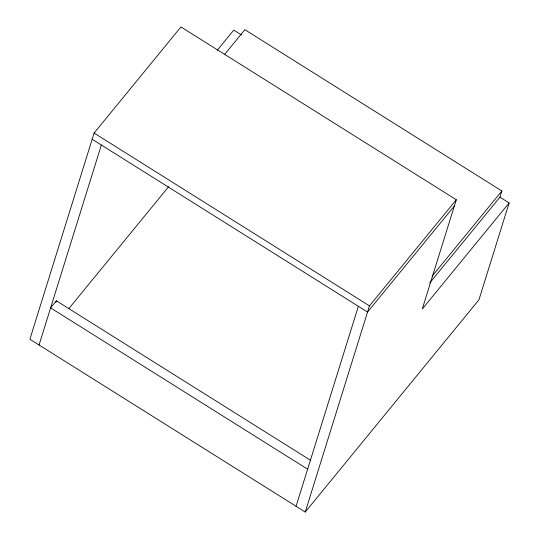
<?xml version="1.0" encoding="UTF-8"?>
<svg xmlns="http://www.w3.org/2000/svg" width="539" height="539" viewBox="0 0 539 539"><rect width="100%" height="100%" fill="white"/><g stroke="black" fill="none" stroke-linecap="round" stroke-linejoin="round"><path stroke-width="0.81" d="M509.119 202.927L422.273 309.036L456.304 199.76L180.949 26.95L94.103 133.059L29.881 339.24L305.242 512.05L478.935 299.832L509.119 202.927L499.943 197.166L501.863 190.981L244.861 29.692L224.615 54.426M39.057 345L101.352 145.004M55.915 302.392L56.406 300.816L310.565 460.319M296.066 506.289L358.354 306.293M305.242 512.05L369.458 305.869L456.304 199.76M217.237 50.295L233.758 30.117L241.526 34.988M56.406 300.816L50.619 307.884L307.621 469.179M68.898 308.544L168.532 186.811M454.384 205.945L367.537 312.054L92.176 139.244M432.069 276.258L501.863 190.981M429.61 283.096L499.943 197.166M94.103 133.059L369.458 305.869"/></g></svg>
